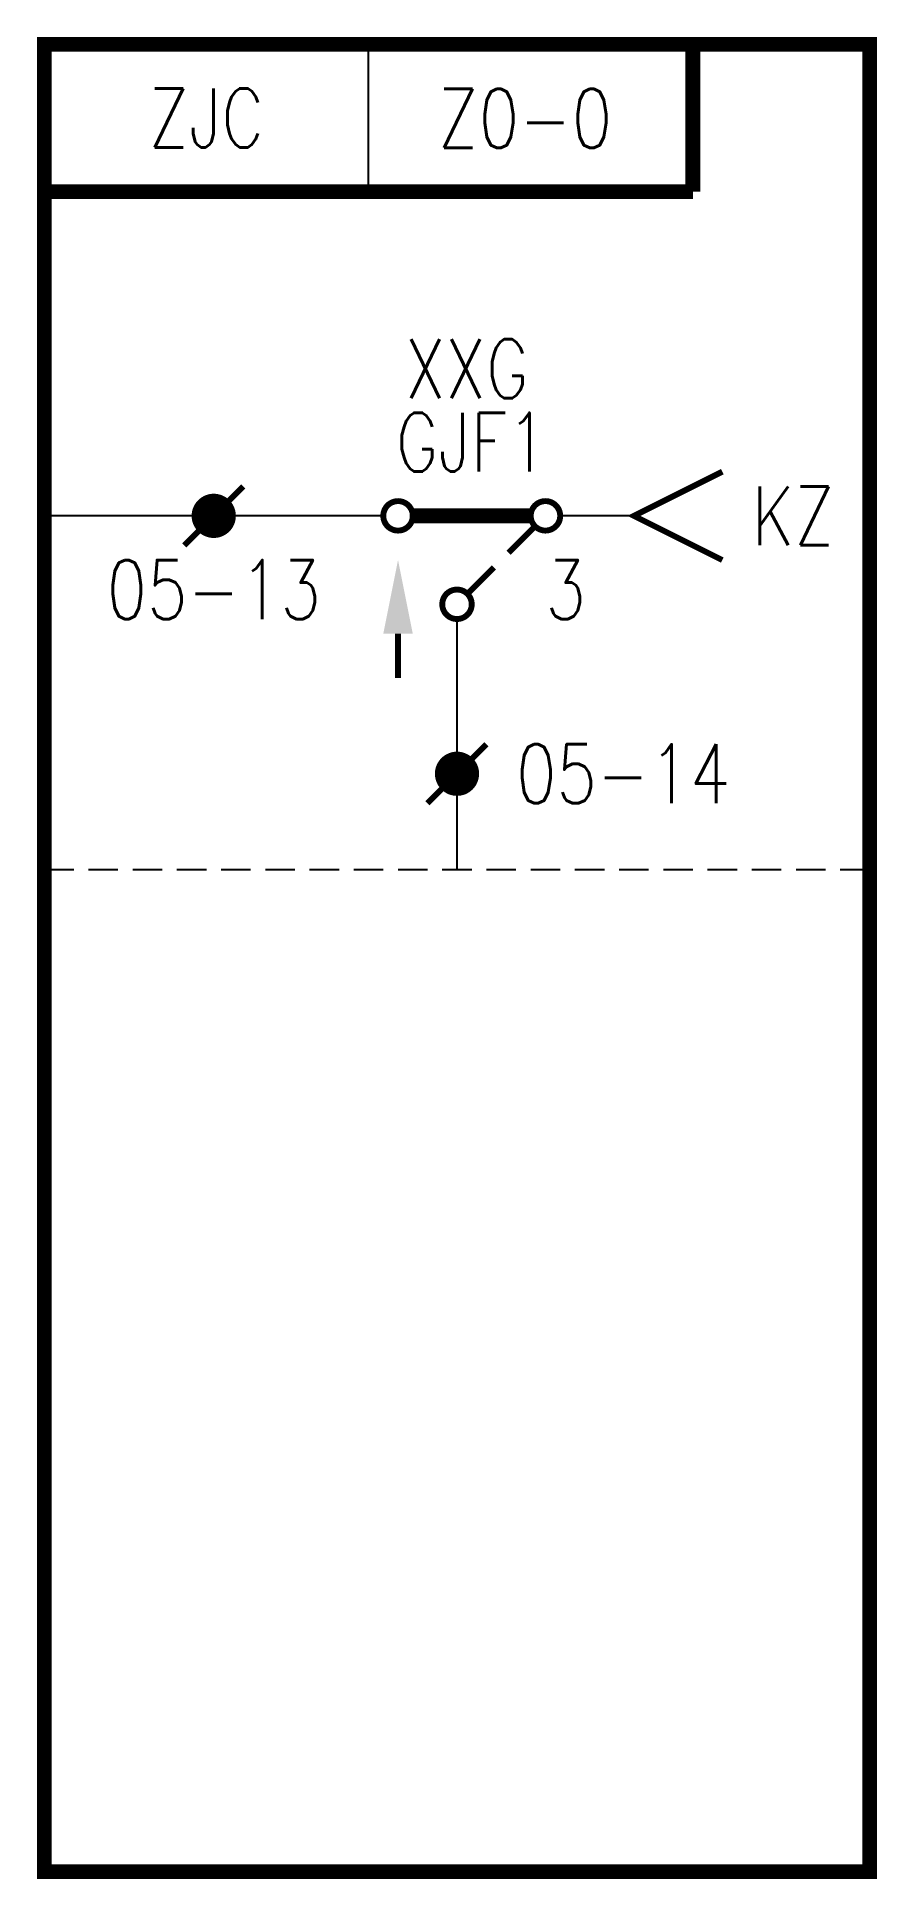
# Model space of a CAD drawing. Header units: millimetres. Extents: x -28.2 to 0.2, y -62.3 to 0.3.
import ezdxf
from ezdxf.enums import TextEntityAlignment as Align

# ---------------------------------------------------------------- set-up
doc = ezdxf.new("R2010")
doc.units = ezdxf.units.MM
doc.linetypes.add('DASHEDX2', pattern=[1.5, 1, -0.5])
doc.layers.add('hide', color=7, linetype='Continuous')
doc.styles.get("Standard").update_dxf_attribs({"font": 'txt.shx', "bigfont": 'hztxt.shx'})

msp = doc.modelspace()

# ---------------------------------------------------------------- linework, layer by layer
at = {"color": 7}
for p, q in [((-17, -5), (-17, 0)), ((-16.5, -16), (-28, -16)), ((-8, -16), (-10.5, -16)), ((-8, -16), (-8, -16)), ((-14, -28), (-14, -19.5))]:
    msp.add_line(p, q, dxfattribs=at)
at = {"color": 7, "const_width": 0.5}
for points in [[(0, -62), (0, 0), (-28, 0), (-28, -62), (0, -62), (0, -62)], [(-28, 0), (-6, 0), (-6, -5)], [(-28, 0), (-28, -5), (-6, -5)]]:
    msp.add_lwpolyline(points, dxfattribs=at)
for points, const_width in [([(-23.25, -17), (-21.25, -15)], 0.2), ([(-5, -14.5), (-8, -16), (-5, -17.5)], 0.2), ([(-15.5, -16), (-11.5, -16)], 0.5), ([(-11.319, -16.319), (-12.25, -17.25)], 0.2), ([(-12.75, -17.75), (-13.692, -18.692)], 0.2), ([(-16, -20), (-16, -21.5)], 0.2), ([(-15, -25.75), (-13, -23.75)], 0.2)]:
    msp.add_lwpolyline(points, dxfattribs=dict(const_width=const_width))
at = {"const_width": 0.75}
for points in [[(-22.625, -16, 1), (-21.875, -16, 1)], [(-14.375, -24.75, 1), (-13.625, -24.75, 1)]]:
    msp.add_lwpolyline(points, format="xyb", close=True, dxfattribs=at)
at = {"const_width": 0.2}
for points in [[(-16, -16.5, -1), (-16, -15.5, -1), (-16, -16.5)], [(-11, -16.5, -1), (-11, -15.5, -1), (-11, -16.5)], [(-14, -19.5, -1), (-14, -18.5, -1), (-14, -19.5)]]:
    msp.add_lwpolyline(points, format="xyb", dxfattribs=at)
msp.add_solid([(-16.5, -20), (-15.5, -20), (-16, -17.5)])
at = {"layer": 'hide', "color": 7, "linetype": 'DASHEDX2'}
msp.add_lwpolyline([(0, -28), (0, 0), (-28, 0), (-28, -28), (0, -28), (0, -28)], dxfattribs=at)

# ---------------------------------------------------------------- texts
at = {"color": 7, "width": 0.8}
msp.add_text('ZJC', height=2, dxfattribs=at).set_placement((-22.5, -2.5), align=Align.MIDDLE)
at = {"color": 6, "width": 0.8}
msp.add_text('Z0-0', height=2, dxfattribs=at).set_placement((-11.689, -2.519), align=Align.MIDDLE)
at = {"color": 3, "width": 0.8}
for s, p in [('XXG', (-13.668, -12.011)), ('05-13', (-22.25, -19.5))]:
    msp.add_text(s, height=2, dxfattribs=at).set_placement(p, align=Align.CENTER)
at = {"width": 0.8}
msp.add_text('GJF1', height=2, dxfattribs=at).set_placement((-13.5, -14.5), align=Align.CENTER)
for s, p in [('KZ', (-4, -17)), ('3', (-11, -19.5))]:
    msp.add_text(s, height=2, dxfattribs=at).set_placement(p)
at = {"color": 3, "width": 0.8}
msp.add_text('05-14', height=2, dxfattribs=at).set_placement((-12, -24.75), align=Align.MIDDLE_LEFT)

doc.saveas('drawing.dxf')
